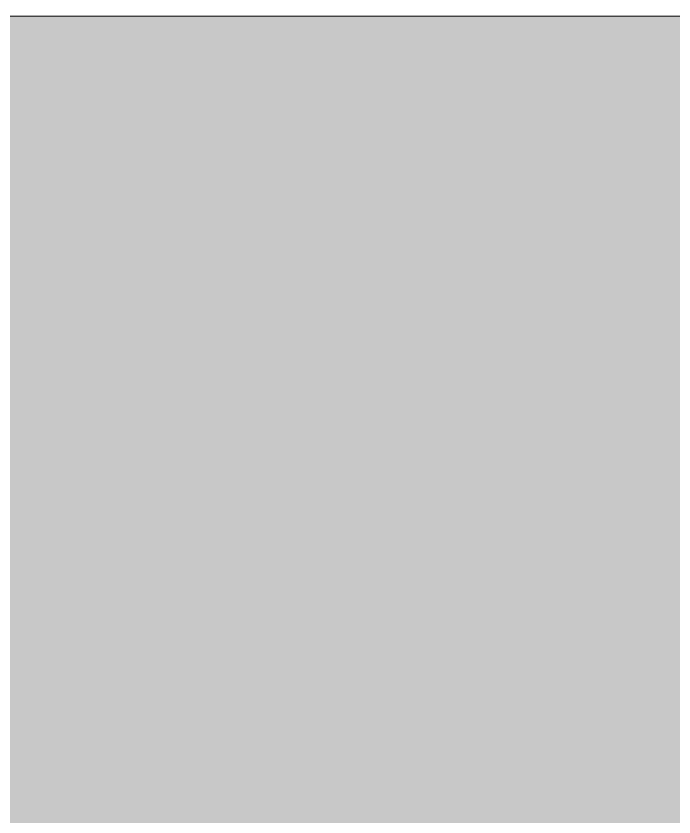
# Model space of a CAD drawing. Header units: inches. Extents: x 1750 to 8392, y -297 to 660.
# Drawn here: x 2329.73343 to 2329.73774, y 135.24475 to 135.25 of the extents above; entities that cross this region are included whole.
import ezdxf

# ---------------------------------------------------------------- set-up
doc = ezdxf.new("R2010")
doc.units = ezdxf.units.IN
doc.header["$MEASUREMENT"] = 0
doc.layers.add('A-FLOR-4', color=192, linetype='Continuous', lineweight=9)
doc.layers.add('A-WALL-1', color=113, linetype='Continuous', lineweight=9)

# ---------------------------------------------------------------- blocks, each defined once
blk = doc.blocks.new('Walls 117 - Walls 3-2567195-BUILDING ELEVATION - EAST')
at = {"layer": 'A-WALL-1'}
blk.add_hatch(color=256, dxfattribs=at).paths.add_polyline_path([(2285.555244, 134.977), (2329.6372367, 135.0135751), (2329.7371616, 135.1135), (2329.7737367, 135.25), (2216.4487367, 135.25), (2216.4853117, 135.1135), (2216.5852367, 135.0135751), (2216.7217367, 134.977), (2278.8041449, 134.977)], flags=0)
blk.add_line((2329.7737367, 135.25), (2216.4487367, 135.25), dxfattribs=at)
blk.add_open_spline([(2329.5007367, 134.977), (2329.5250917, 134.977), (2329.5601977, 134.981708), (2329.6054895, 134.9970601), (2329.6323385, 135.0102591), (2329.6524028, 135.0228468), (2329.6719173, 135.0367307), (2329.6898917, 135.0524724), (2329.7060406, 135.0698701), (2329.7212695, 135.0882958), (2329.7378474, 135.1131096), (2329.7536263, 135.1452287), (2329.76908, 135.1904438), (2329.773631, 135.2261763), (2329.7737367, 135.25)], degree=3, knots=[0, 0, 0, 0, 0.166667, 0.25, 0.333333, 0.375, 0.416667, 0.5, 0.541667, 0.583333, 0.666667, 0.75, 0.833333, 1, 1, 1, 1], dxfattribs=at)

msp = doc.modelspace()

# ---------------------------------------------------------------- linework, layer by layer
at = {"layer": 'A-FLOR-4'}
msp.add_line((2329.7737367, 135.25), (2216.4487367, 135.25), dxfattribs=at)

# ---------------------------------------------------------------- block references
at = {"layer": 'A-WALL-1'}
msp.add_blockref('Walls 117 - Walls 3-2567195-BUILDING ELEVATION - EAST', (0, 0), dxfattribs=at)

doc.saveas('drawing.dxf')
